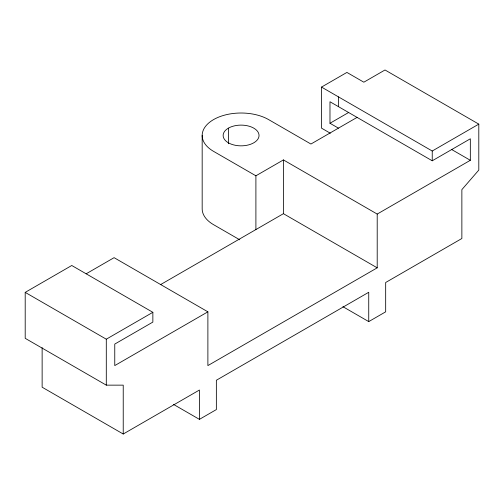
<?xml version="1.0" encoding="UTF-8"?>
<svg xmlns="http://www.w3.org/2000/svg" width="504" height="504" viewBox="0 0 504 504"><rect width="100%" height="100%" fill="white"/><g stroke="black" fill="none" stroke-linecap="round" stroke-linejoin="round"><path stroke-width="0.76" d="M330.315 133.226L321.514 128.148L321.514 87.085L346.909 72.425L363.844 82.196L385.006 69.98L478.8 124.129L478.8 170.075L461.866 189.63L461.866 238.505L385.673 282.498L385.673 311.825L368.739 321.602L342.915 306.69M368.739 321.602L368.739 292.276L216.355 380.255L216.355 409.582L199.42 419.359L199.42 390.033L123.228 434.02L123.228 385.144L106.294 385.144L25.2 338.323L25.2 292.377L71.763 265.495L152.857 312.31L152.857 322.087L114.761 344.081L114.761 365.589L207.887 311.825L207.887 365.589L377.206 267.832L377.206 214.068L283.418 159.919L255.9 175.802L213.57 151.364A38.909 22.466 0 0 1 213.57 119.593A38.909 22.466 0 0 1 268.601 119.593L310.93 144.031L357.16 117.338M377.206 214.068L470.333 160.297L470.333 138.795L432.237 160.789L329.981 101.751L329.981 123.26L348.692 112.455M86.165 273.798L114.093 257.67L207.887 311.825M160.455 284.672L283.418 213.683L377.206 267.832M25.2 292.377L106.294 339.192L152.857 312.31M321.514 87.085L432.237 151.011L478.8 124.129M451.307 149.316L470.333 160.297M329.981 123.26L338.442 128.148M239.772 239.809L213.57 224.683A38.909 22.466 0 0 1 202.173 208.795L202.173 135.475M173.59 404.447L199.42 419.359M123.228 434.02L42.134 387.204L42.134 347.634M432.237 151.011L432.237 160.789M338.442 96.862L338.442 106.64M283.418 159.919L283.418 213.683M255.9 175.802L255.9 229.566M228.388 128.148L228.388 143.747M106.294 339.192L106.294 385.144M228.388 142.808A17.961 10.37 0 0 0 258.432 138.159A17.961 10.37 0 0 0 236.439 125.465A17.961 10.37 0 0 0 228.388 142.808"/></g></svg>
